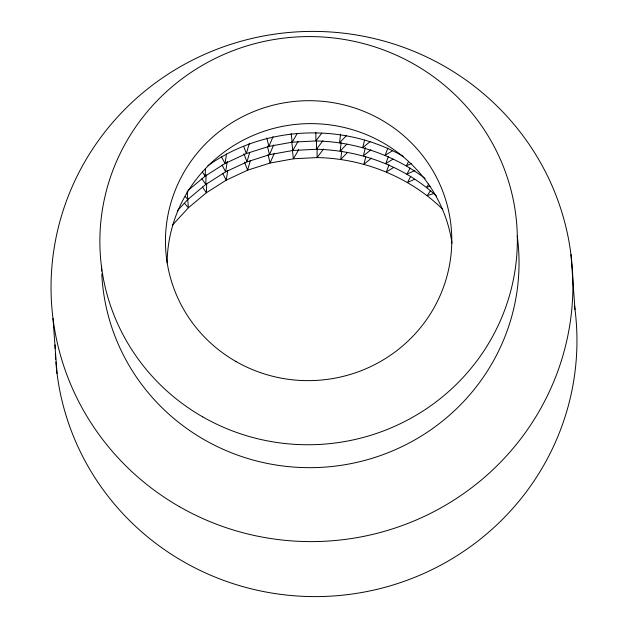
<?xml version="1.0" encoding="UTF-8"?>
<svg xmlns="http://www.w3.org/2000/svg" width="628" height="628" viewBox="0 0 628 628"><rect width="100%" height="100%" fill="white"/><g stroke="black" fill="none" stroke-linecap="round" stroke-linejoin="round"><path stroke-width="0.94" d="M315.868 132.265L315.868 140.947C355.079 141.74 393.811 154.818 425.14 178.47M316.481 140.578L316.481 149.26C360.252 150.249 404.071 166.224 436.444 196.014M317.093 148.891L317.085 157.581C363.502 158.437 409.425 176.79 442.716 209.305M205.442 168.367L205.168 176.123L187.945 190.512M206.117 174.741L205.78 184.436L187.811 199.453L177.277 210.898M206.698 184.02L206.384 192.749L188.416 207.766L172.621 224.934M340.557 134.149L339.52 142.76L346.311 135.781M341.169 142.462L340.133 151.073L346.923 144.095M341.781 150.775L340.737 159.386L347.527 152.408M226.527 153.946L225.005 163.523L205.168 176.123L202.404 172.072M227.289 161.302L225.609 171.837L205.78 184.436L201.91 178.776M227.752 170.581L226.221 180.15L206.384 192.749L202.514 187.089M364.57 140.099L362.741 147.58L370.292 141.52M365.41 147.478L363.353 155.893L370.905 149.833M365.786 156.725L363.957 164.206L371.509 158.146M249.316 143.325L246.364 153.554L225.005 163.523L221.464 156.71M249.654 152.573L246.977 161.867L225.609 171.837L222.069 165.023M250.266 160.886L247.581 170.188L226.221 180.15L222.681 173.336M387.837 148.137L385.137 155.312L392.492 150.775M388.449 156.451L385.741 163.625L393.104 159.088M389.054 164.764L386.353 171.946L393.717 167.401M273.062 136.629L268.886 146.395L246.364 153.554L243.656 146.348M273.667 144.942L269.498 154.708L246.977 161.867L243.931 153.758M274.279 153.256L270.111 163.029L247.581 170.188L244.535 162.071M408.577 161.506L406.316 165.847L411.63 163.421M410.092 168.084L406.928 174.16L414.888 170.526M410.696 176.397L407.533 182.473L414.613 179.247M297.02 133.843L292.193 142.171L268.886 146.395L266.829 137.964M298.119 141.324L292.797 150.484L269.498 154.708L267.442 146.277M298.724 149.637L293.409 158.798L270.111 163.029L268.046 154.59M428.736 184.098L426.53 187.309L430.211 186.163M430.439 190.802L427.142 195.63L434.498 193.322M321.779 133.152L315.868 140.947L292.193 142.171L291.156 133.544M322.98 140.688L316.481 149.26L292.797 150.484L291.761 141.857M323.593 149.001L317.085 157.581L293.409 158.798L292.373 150.171M207.86 165.706C264.153 125.6 343.218 122.044 403.16 156.27M185.236 196.517L187.811 199.453L187.128 191.713M184.561 203.37L188.416 207.766L187.654 199.06M570.97 254.544L575.005 309.541M52.995 318.459L57.03 373.456M517.236 236.128A208.771 204.061 -4.2 0 1 328.962 466.785A208.771 204.061 -4.2 0 1 101.783 273.941M101.665 271.084A208.771 204.061 -4.2 0 1 101.563 266.311M167.142 262.842A143.176 139.95 -4.2 0 1 300.694 123.967A143.176 139.95 -4.2 0 1 452.003 243.185M574.502 305.765A260.965 255.07 -4.2 0 1 343.963 595.046A260.965 255.07 -4.2 0 1 55.868 362.081M55.657 359.224A260.965 255.07 -4.2 0 1 55.335 353.501M55.17 348.728A260.965 255.07 -4.2 0 1 55.099 344.913M202.687 416.866A208.771 204.061 -4.2 0 0 517.354 241.749A208.771 204.061 -4.2 0 0 205.803 63.389A208.771 204.061 -4.2 0 0 202.687 416.866M235.963 361.508A143.176 139.95 -4.2 0 0 451.775 241.411A143.176 139.95 -4.2 0 0 238.106 119.084A143.176 139.95 -4.2 0 0 235.963 361.508M179.569 506.749A260.965 255.07 -4.2 0 0 572.901 287.852A260.965 255.07 -4.2 0 0 183.47 64.904A260.965 255.07 -4.2 0 0 179.569 506.749"/></g></svg>
